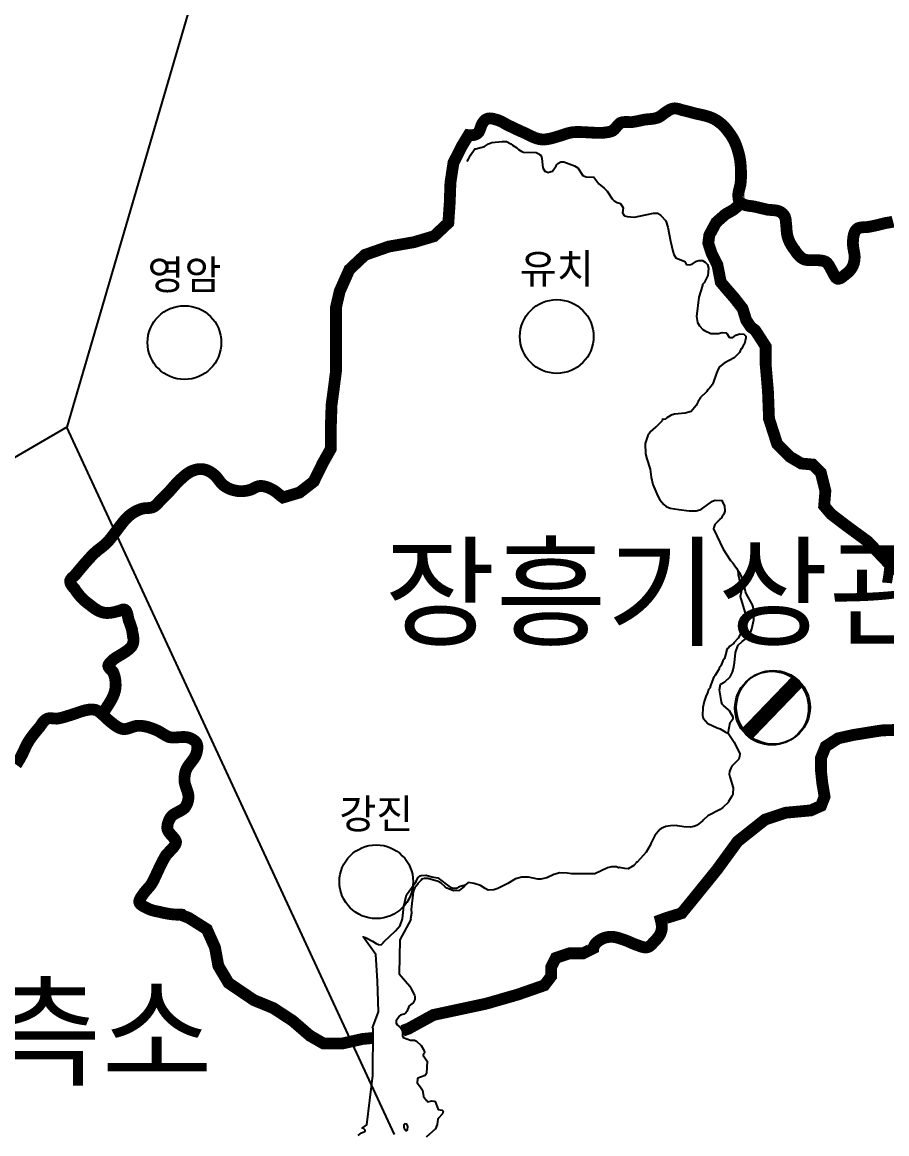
# Model space of a CAD drawing. Header units: millimetres. Extents: x -19392 to 580976, y -49129 to 736091.
# Drawn here: x 166902 to 196213, y 118143 to 155835 of the extents above; entities that cross this region are included whole.
import ezdxf
from ezdxf.enums import TextEntityAlignment as Align

# ---------------------------------------------------------------- set-up
doc = ezdxf.new("R2010")
doc.units = ezdxf.units.MM
for name, color, linetype in [('2121', 7, 'Continuous'), ('2122', 7, 'Continuous'), ('2411', 7, 'Continuous'), ('AWS', 4, 'Continuous'), ('AWS명', 2, 'Continuous'), ('EL', 2, 'Continuous'), ('MAIN-RIVER', 5, 'Continuous'), ('Point', 1, 'Continuous'), ('관측소명', 3, 'Continuous'), ('기상청', 1, 'Continuous'), ('티센', 6, 'Continuous')]:
    doc.layers.add(name, color=color, linetype=linetype)
doc.styles.get("Standard").update_dxf_attribs({"font": ''})
doc.styles.get('Standard').set_extended_font_data('Gulim')

# ---------------------------------------------------------------- blocks, each defined once
blk = doc.blocks.new('관측소(기상청)')
at = {"layer": '기상청', "const_width": 500}
blk.add_lwpolyline([(821, 874), (-914, -926)], dxfattribs=at)
at = {"layer": '기상청'}
blk.add_circle((-46, -26), 1250, dxfattribs=at)

msp = doc.modelspace()

# ---------------------------------------------------------------- linework, layer by layer
at = {"layer": '2121', "color": 7}
msp.add_lwpolyline([(178289, 118087), (178402, 118176), (178521, 118221), (178534, 118237), (178528, 118268), (178528, 118268), (178473, 118322), (178423, 118329), (178581, 118447), (178790, 120124), (178804, 121698), (178780, 121740), (178985, 122279), (178948, 123324), (178893, 124222), (178466, 124818), (178543, 124794), (178775, 124673), (178897, 124593), (178985, 124557), (179066, 124553), (179153, 124629), (179160, 124648), (179558, 125030), (179712, 125207), (179796, 125431), (179845, 125856), (179931, 126248), (180255, 126699), (180313, 126817), (180395, 126891), (180433, 126906), (180596, 126907), (180790, 126857), (180851, 126850), (180857, 126840), (180994, 126825), (180994, 126825), (181416, 126503), (181508, 126471), (181627, 126469), (181746, 126541), (181935, 126589), (181886, 126529), (181720, 126393), (181520, 126383), (181302, 126474), (181241, 126512), (181105, 126645), (180999, 126703), (180650, 126801), (180526, 126802), (180444, 126772), (180425, 126741), (180317, 126630), (180317, 126605), (180203, 126469), (180151, 126351), (180093, 125752), (180104, 125626), (180071, 125431), (180075, 125413), (179700, 124717), (179681, 123562), (180041, 123151), (180084, 123055), (180206, 122839), (180218, 122801), (180216, 122701), (180216, 122701), (180159, 122584), (180026, 122479), (179937, 122284), (179904, 122243), (179835, 122194), (179722, 122170), (179685, 122133), (179684, 122121), (179582, 121972), (179575, 121891), (179618, 121840), (179698, 121767), (179711, 121767), (179796, 121639), (179800, 121463), (179819, 121413), (180061, 121323), (180199, 121315), (180267, 121282), (180427, 121133), (180504, 121005), (180537, 120910), (180536, 120885), (180505, 120854), (180498, 120792), (180627, 120603), (180603, 120185), (180564, 120117), (180319, 120032), (180300, 120013), (180297, 119867), (180297, 119867), (180370, 119764), (180384, 119761), (180471, 119624), (180512, 119404), (180604, 119266), (180616, 119266), (180653, 119228), (180790, 119257), (180871, 119253), (180897, 119241), (181005, 118961), (181143, 118947), (181174, 118909), (181147, 118815), (181001, 118661), (180989, 118636), (180968, 118456), (180910, 118312), (180600, 118029)], dxfattribs=at)
at = {"layer": '2122', "color": 7}
msp.add_lwpolyline([(179842, 118357), (179849, 118331), (179903, 118256), (179941, 118259), (179959, 118281), (179973, 118387), (179943, 118468), (179875, 118476), (179843, 118451), (179836, 118407), (179842, 118357), (179842, 118357)], dxfattribs=at)
at = {"layer": '2411', "const_width": 400}
for points in [[(169642, 132409), (169669, 132453), (169697, 132497), (169725, 132541), (169754, 132584), (169782, 132628), (169810, 132672), (169838, 132716), (169865, 132760), (169891, 132804), (169917, 132848), (169940, 132893), (169963, 132937), (169984, 132982), (170003, 133028), (170020, 133074), (170034, 133120), (170047, 133167), (170056, 133215), (170063, 133263), (170064, 133277), (170068, 133326), (170069, 133375), (170067, 133426), (170064, 133476), (170059, 133526), (170056, 133545), (170047, 133595), (170036, 133644), (170023, 133693), (170007, 133740), (169988, 133786), (169975, 133810), (169938, 133852), (169898, 133892), (169860, 133931), (169860, 133931), (169832, 133969), (169820, 134008), (169820, 134010), (169832, 134052), (169860, 134093), (169897, 134134), (169931, 134166), (169966, 134201), (170003, 134233), (170043, 134262), (170084, 134290), (170127, 134317), (170171, 134343), (170214, 134368), (170258, 134394), (170301, 134420), (170344, 134448), (170353, 134455), (170398, 134484), (170442, 134514), (170485, 134546), (170525, 134578), (170562, 134612), (170596, 134648), (170623, 134686), (170642, 134722), (170658, 134766), (170668, 134813), (170673, 134862), (170673, 134913), (170669, 134965), (170663, 135017), (170653, 135070), (170643, 135122), (170642, 135122), (170635, 135171), (170635, 135171), (170625, 135220), (170613, 135268), (170600, 135317), (170585, 135364), (170569, 135412), (170551, 135459), (170533, 135507), (170515, 135553), (170509, 135567), (170497, 135627), (170485, 135688), (170472, 135748), (170456, 135803), (170436, 135851), (170412, 135888), (170381, 135913), (170353, 135922), (170310, 135917), (170261, 135902), (170210, 135882), (170198, 135878), (170149, 135864), (170099, 135851), (170049, 135838), (169999, 135827), (169948, 135818), (169898, 135810), (169848, 135805), (169799, 135803), (169750, 135804), (169701, 135809), (169686, 135811), (169639, 135821), (169592, 135834), (169546, 135851), (169500, 135871), (169500, 135871), (169456, 135894), (169411, 135920), (169368, 135947), (169325, 135977), (169284, 136008), (169243, 136040), (169203, 136073), (169197, 136078), (169156, 136107), (169116, 136137), (169077, 136169), (169038, 136201), (169001, 136235), (168964, 136269), (168928, 136305), (168893, 136341), (168859, 136379), (168827, 136417), (168795, 136456), (168765, 136496), (168735, 136537), (168707, 136579), (168686, 136612), (168647, 136655), (168610, 136700), (168577, 136745), (168551, 136790), (168534, 136834), (168528, 136877), (168530, 136901), (168548, 136940), (168578, 136978), (168615, 137015), (168656, 137052), (168686, 137078), (168718, 137117), (168718, 137117), (168750, 137155), (168782, 137194), (168814, 137232), (168846, 137271), (168878, 137309), (168908, 137345), (168941, 137383), (168973, 137422), (169006, 137460), (169038, 137497), (169071, 137535), (169105, 137572), (169138, 137610), (169172, 137647), (169206, 137683), (169240, 137720), (169275, 137756), (169308, 137790), (169345, 137825), (169381, 137859), (169418, 137892), (169456, 137925), (169460, 137928), (169500, 137958), (169540, 137988), (169579, 138019), (169619, 138051), (169657, 138082), (169695, 138115), (169732, 138148), (169753, 138168), (169788, 138203), (169822, 138239), (169855, 138277), (169887, 138315), (169919, 138354), (169919, 138354), (169950, 138393), (169980, 138433), (170010, 138473), (170040, 138513), (170070, 138554), (170099, 138594), (170129, 138635), (170160, 138675), (170190, 138714), (170198, 138724), (170228, 138764), (170259, 138804), (170290, 138845), (170321, 138884), (170353, 138923), (170386, 138961), (170420, 138998), (170455, 139033), (170491, 139067), (170528, 139099), (170531, 139102), (170570, 139134), (170611, 139164), (170652, 139193), (170695, 139219), (170739, 139245), (170784, 139268), (170830, 139289), (170877, 139308), (170924, 139325), (170972, 139339), (170998, 139346), (171048, 139353), (171100, 139357), (171151, 139360), (171202, 139364), (171202, 139364), (171251, 139370), (171299, 139380), (171332, 139391), (171374, 139414), (171413, 139442), (171451, 139475), (171487, 139511), (171522, 139548), (171556, 139587), (171590, 139626), (171598, 139635), (171635, 139670), (171670, 139705), (171706, 139740), (171741, 139775), (171777, 139811), (171812, 139846), (171847, 139882), (171881, 139918), (171888, 139924), (171921, 139961), (171955, 139999), (171988, 140036), (172021, 140074), (172055, 140112), (172088, 140149), (172122, 140186), (172156, 140223), (172191, 140259), (172226, 140294), (172263, 140328), (172300, 140360), (172310, 140369), (172348, 140404), (172386, 140438), (172425, 140471), (172425, 140471), (172465, 140502), (172506, 140532), (172548, 140559), (172592, 140585), (172636, 140607), (172681, 140626), (172710, 140636), (172758, 140653), (172807, 140666), (172857, 140676), (172907, 140682), (172957, 140683), (172999, 140680), (173048, 140675), (173096, 140665), (173144, 140650), (173191, 140631), (173237, 140609), (173282, 140583), (173326, 140555), (173368, 140524), (173408, 140492), (173422, 140480), (173457, 140446), (173490, 140409), (173522, 140370), (173553, 140330), (173584, 140289), (173615, 140249), (173647, 140211), (173681, 140174), (173711, 140147), (173750, 140116), (173792, 140087), (173835, 140061), (173880, 140037), (173880, 140037), (173926, 140015), (173973, 139997), (174020, 139981), (174066, 139969), (174115, 139956), (174164, 139946), (174214, 139938), (174264, 139934), (174315, 139932), (174366, 139933), (174417, 139937), (174468, 139943), (174519, 139951), (174569, 139962), (174618, 139975), (174666, 139991), (174667, 139991), (174713, 140012), (174758, 140036), (174803, 140059), (174848, 140080), (174894, 140097), (174911, 140102), (174959, 140109), (175008, 140110), (175057, 140106), (175106, 140097), (175155, 140084), (175205, 140068), (175254, 140049), (175302, 140028), (175350, 140005), (175378, 139991), (175422, 139966), (175464, 139938), (175506, 139907), (175506, 139907), (175547, 139875), (175587, 139842), (175627, 139809), (175667, 139776), (175707, 139745), (175742, 139720), (176303, 139887), (176787, 140263), (177085, 140872), (177366, 141373), (177366, 142156), (177390, 142860), (177468, 143439), (177539, 143995), (177539, 144777), (177539, 145505), (177539, 146162), (177665, 146711), (177993, 147446), (178524, 147947), (179330, 148228), (180184, 148377), (180865, 148580), (181349, 149034), (181396, 149714), (181420, 150395), (181522, 151070), (181802, 151625), (182033, 152005), (182055, 152002), (182104, 152001), (182154, 152002), (182206, 152010), (182255, 152024), (182302, 152044), (182343, 152071), (182348, 152076), (182378, 152110), (182401, 152152), (182420, 152198), (182438, 152248), (182455, 152298), (182474, 152347), (182474, 152347), (182497, 152394), (182502, 152401), (182531, 152445), (182563, 152486), (182598, 152521), (182638, 152548), (182657, 152557), (182702, 152570), (182751, 152574), (182803, 152571), (182855, 152563), (182908, 152550), (182960, 152534), (182992, 152526), (183039, 152511), (183085, 152493), (183130, 152472), (183175, 152450), (183220, 152426), (183265, 152401), (183309, 152376), (183353, 152352), (183367, 152345), (183412, 152323), (183457, 152302), (183502, 152280), (183548, 152258), (183593, 152237), (183638, 152215), (183683, 152194), (183728, 152173), (183774, 152152), (183819, 152131), (183865, 152111), (183911, 152091), (183957, 152071), (183957, 152071), (184002, 152048), (184048, 152025), (184094, 152002), (184140, 151979), (184187, 151958), (184233, 151938), (184280, 151919), (184327, 151902), (184374, 151887), (184422, 151875), (184470, 151866), (184518, 151861), (184558, 151859), (184607, 151860), (184656, 151864), (184705, 151871), (184755, 151879), (184804, 151890), (184854, 151902), (184903, 151915), (184953, 151929), (185002, 151944), (185051, 151959), (185096, 151972), (185144, 151987), (185192, 152003), (185240, 152019), (185287, 152035), (185335, 152050), (185383, 152064), (185431, 152078), (185479, 152089), (185528, 152099), (185552, 152102), (185602, 152108), (185651, 152111), (185651, 152111), (185701, 152113), (185751, 152113), (185801, 152113), (185851, 152111), (185901, 152109), (185952, 152107), (186002, 152104), (186053, 152101), (186103, 152099), (186142, 152097), (186193, 152094), (186243, 152091), (186293, 152088), (186344, 152086), (186394, 152084), (186444, 152082), (186494, 152082), (186544, 152084), (186594, 152087), (186643, 152092), (186692, 152099), (186724, 152103), (186774, 152111), (186824, 152122), (186871, 152136), (186916, 152155), (186938, 152170), (186976, 152202), (187011, 152239), (187044, 152279), (187077, 152319), (187110, 152358), (187145, 152393), (187183, 152422), (187222, 152435), (187268, 152445), (187268, 152445), (187317, 152450), (187368, 152452), (187419, 152452), (187472, 152450), (187524, 152449), (187576, 152450), (187618, 152456), (187667, 152464), (187717, 152473), (187766, 152482), (187815, 152492), (187864, 152503), (187913, 152513), (187962, 152524), (188011, 152534), (188045, 152538), (188096, 152542), (188147, 152547), (188198, 152552), (188249, 152557), (188299, 152564), (188348, 152573), (188396, 152585), (188442, 152600), (188488, 152618), (188523, 152639), (188564, 152667), (188604, 152697), (188644, 152727), (188685, 152758), (188726, 152786), (188765, 152812), (188809, 152840), (188853, 152866), (188899, 152887), (188945, 152903), (188945, 152903), (188993, 152913), (189027, 152914), (189075, 152910), (189125, 152901), (189174, 152888), (189224, 152872), (189273, 152856), (189321, 152846), (189370, 152834), (189418, 152822), (189467, 152810), (189515, 152798), (189564, 152785), (189612, 152771), (189660, 152758), (189708, 152744), (189727, 152740), (189776, 152729), (189826, 152718), (189876, 152708), (189926, 152697), (189976, 152685), (190025, 152673), (190074, 152661), (190122, 152647), (190170, 152632), (190217, 152616), (190263, 152598), (190309, 152579), (190353, 152557), (190395, 152534), (190426, 152516), (190468, 152490), (190509, 152461), (190549, 152431), (190588, 152400), (190588, 152400), (190626, 152366), (190663, 152332), (190699, 152296), (190733, 152258), (190767, 152220), (190799, 152181), (190829, 152140), (190858, 152099), (190887, 152062), (190916, 152022), (190944, 151980), (190971, 151938), (190996, 151894), (191020, 151850), (191043, 151805), (191065, 151759), (191085, 151713), (191104, 151666), (191122, 151619), (191139, 151571), (191154, 151523), (191168, 151475), (191181, 151426), (191186, 151410), (191199, 151362), (191211, 151313), (191222, 151264), (191231, 151215), (191239, 151166), (191246, 151116), (191252, 151066), (191257, 151016), (191261, 150966), (191264, 150916), (191266, 150865), (191268, 150832), (191268, 150832), (191271, 150782), (191272, 150732), (191273, 150682), (191273, 150632), (191272, 150582), (191269, 150532), (191266, 150482), (191262, 150432), (191258, 150382), (191252, 150332), (191249, 150320), (191238, 150270), (191225, 150220), (191212, 150171), (191200, 150121), (191189, 150072), (191182, 150023), (191180, 149974), (191182, 149926), (191182, 149921), (191185, 149868), (191194, 149816), (191211, 149769), (191238, 149729), (191239, 149729), (191277, 149698), (191322, 149673), (191356, 149657), (191402, 149639), (191449, 149626), (191498, 149616), (191549, 149608), (191599, 149602), (191650, 149596), (191701, 149589), (191740, 149580), (191740, 149580), (191788, 149569), (191837, 149557), (191886, 149546), (191934, 149534), (191983, 149522), (192032, 149511), (192080, 149499), (192129, 149488), (192178, 149477), (192202, 149475), (192255, 149471), (192308, 149467), (192361, 149463), (192412, 149458), (192463, 149451), (192512, 149440), (192558, 149425), (192601, 149405), (192641, 149379), (192656, 149368), (192694, 149334), (192727, 149295), (192753, 149253), (192759, 149240), (192775, 149194), (192785, 149145), (192791, 149094), (192795, 149042), (192799, 149012), (192804, 148962), (192808, 148912), (192812, 148861), (192815, 148811), (192819, 148761), (192825, 148711), (192831, 148662), (192831, 148662), (192840, 148613), (192851, 148566), (192853, 148558), (192868, 148510), (192885, 148463), (192905, 148417), (192926, 148371), (192949, 148326), (192974, 148282), (193001, 148239), (193029, 148197), (193059, 148156), (193090, 148117), (193093, 148111), (193122, 148067), (193152, 148024), (193184, 147982), (193217, 147942), (193252, 147905), (193289, 147871), (193328, 147841), (193369, 147815), (193412, 147794), (193439, 147785), (193485, 147775), (193534, 147769), (193584, 147767), (193636, 147766), (193687, 147767), (193739, 147767), (193791, 147766), (193796, 147766), (193849, 147765), (193902, 147763), (193954, 147759), (194005, 147754), (194005, 147754), (194054, 147744), (194100, 147730), (194142, 147710), (194173, 147686), (194206, 147652), (194237, 147614), (194264, 147571), (194290, 147526), (194315, 147480), (194340, 147433), (194366, 147387), (194372, 147376), (194399, 147323), (194425, 147272), (194453, 147223), (194482, 147182), (194514, 147152), (194549, 147135), (194580, 147135), (194622, 147147), (194667, 147170), (194713, 147201), (194758, 147237), (194801, 147275), (194840, 147303), (194880, 147335), (194918, 147370), (194953, 147406), (194986, 147444), (195015, 147485), (195040, 147528), (195061, 147569), (195080, 147615), (195096, 147663), (195107, 147712), (195116, 147763), (195116, 147763), (195121, 147813), (195124, 147864), (195124, 147888), (195121, 147938), (195114, 147987), (195106, 148037), (195096, 148087), (195087, 148137), (195078, 148186), (195071, 148236), (195068, 148285), (195066, 148325), (195066, 148381), (195068, 148439), (195073, 148496), (195080, 148552), (195091, 148606), (195104, 148657), (195122, 148705), (195143, 148749), (195169, 148787), (195200, 148820), (195236, 148846), (195245, 148850), (195287, 148865), (195334, 148875), (195384, 148881), (195437, 148884), (195491, 148886), (195545, 148888), (195591, 148896), (195640, 148904), (195689, 148913), (195738, 148923), (195787, 148933), (195836, 148944), (195836, 148944), (195885, 148954), (195934, 148966), (195982, 148978), (196031, 148990), (196079, 149002), (196128, 149015), (196176, 149028), (196223, 149035), (196276, 149043), (196329, 149051), (196380, 149062), (196429, 149075)], [(191277, 149698), (191015, 149476), (190741, 149320), (190430, 149046), (190197, 148616), (190161, 148347), (190275, 147995), (190472, 147607), (190585, 147022), (190782, 146789), (191051, 146478), (191326, 146126), (191445, 145738), (191600, 145505), (191756, 145386), (192108, 144842), (192108, 144221), (192185, 143326), (192221, 142388), (192496, 141535), (192920, 141105), (193314, 140872), (193702, 140836), (193977, 140561), (194132, 139940), (194090, 139433), (194323, 139158), (194830, 138770), (195571, 138227), (196347, 137409), (197129, 136866)], [(178801, 121393), (178440, 121357), (177738, 121201), (177122, 121201), (176654, 121470), (176073, 121973), (175414, 122405), (174756, 122675), (173898, 123256), (173551, 123837), (173438, 124460), (173161, 125077), (172545, 125466), (172331, 125549), (172319, 125571), (172317, 125573), (172278, 125580), (172223, 125577), (172184, 125573), (172134, 125574), (172084, 125577), (172034, 125581), (171984, 125586), (171934, 125592), (171885, 125599), (171835, 125607), (171786, 125616), (171737, 125626), (171688, 125636), (171639, 125648), (171590, 125660), (171584, 125662), (171534, 125671), (171484, 125681), (171434, 125691), (171384, 125703), (171335, 125716), (171287, 125731), (171240, 125747), (171194, 125766), (171149, 125787), (171106, 125811), (171094, 125817), (171094, 125817), (171042, 125842), (170992, 125869), (170946, 125900), (170908, 125932), (170882, 125968), (170872, 125995), (170872, 126037), (170885, 126082), (170908, 126128), (170937, 126176), (170971, 126223), (170983, 126240), (171011, 126281), (171040, 126321), (171072, 126360), (171104, 126398), (171138, 126436), (171171, 126473), (171204, 126511), (171237, 126549), (171267, 126589), (171272, 126596), (171298, 126638), (171323, 126681), (171347, 126725), (171369, 126770), (171391, 126815), (171412, 126860), (171433, 126906), (171454, 126951), (171475, 126997), (171495, 127040), (171516, 127085), (171538, 127131), (171560, 127176), (171582, 127221), (171582, 127221), (171604, 127266), (171626, 127311), (171648, 127356), (171671, 127400), (171695, 127444), (171719, 127488), (171744, 127531), (171770, 127574), (171784, 127596), (171821, 127637), (171859, 127678), (171899, 127719), (171938, 127759), (171976, 127799), (172012, 127838), (172044, 127878), (172072, 127917), (172094, 127956), (172109, 127996), (172117, 128036), (172117, 128041), (172104, 128080), (172082, 128120), (172053, 128160), (172020, 128200), (171984, 128240), (171947, 128281), (171912, 128323), (171879, 128365), (171852, 128408), (171831, 128452), (171827, 128463), (171822, 128511), (171823, 128561), (171828, 128611), (171839, 128661), (171839, 128661), (171854, 128711), (171873, 128760), (171896, 128808), (171922, 128853), (171952, 128896), (171961, 128908), (171995, 128940), (172034, 128970), (172077, 128997), (172122, 129022), (172168, 129046), (172215, 129070), (172262, 129094), (172306, 129119), (172349, 129147), (172387, 129177), (172421, 129211), (172428, 129219), (172454, 129261), (172478, 129305), (172498, 129352), (172514, 129400), (172526, 129450), (172534, 129500), (172539, 129551), (172539, 129552), (172537, 129600), (172531, 129648), (172521, 129696), (172507, 129744), (172491, 129793), (172474, 129841), (172457, 129890), (172440, 129939), (172426, 129988), (172414, 130037), (172414, 130037), (172405, 130086), (172403, 130136), (172404, 130186), (172406, 130237), (172411, 130287), (172419, 130337), (172429, 130386), (172441, 130435), (172450, 130464), (172470, 130509), (172493, 130553), (172520, 130596), (172549, 130638), (172579, 130679), (172611, 130720), (172643, 130761), (172674, 130802), (172704, 130843), (172732, 130885), (172758, 130927), (172780, 130971), (172798, 131016), (172806, 131042), (172820, 131094), (172832, 131148), (172839, 131201), (172842, 131253), (172838, 131303), (172827, 131350), (172808, 131393), (172806, 131398), (172778, 131436), (172743, 131471), (172702, 131502), (172657, 131529), (172609, 131552), (172609, 131552), (172605, 131553), (172561, 131571), (172515, 131584), (172468, 131592), (172419, 131596), (172368, 131597), (172317, 131596), (172265, 131593), (172213, 131590), (172161, 131586), (172109, 131583), (172057, 131581), (172005, 131581), (171955, 131584), (171906, 131591), (171872, 131598), (171827, 131618), (171783, 131641), (171740, 131666), (171697, 131691), (171654, 131718), (171611, 131744), (171567, 131770), (171523, 131794), (171516, 131798), (171470, 131820), (171424, 131841), (171376, 131861), (171329, 131880), (171281, 131898), (171232, 131914), (171183, 131929), (171134, 131942), (171085, 131953), (171035, 131963), (170985, 131970), (170985, 131970), (170936, 131975), (170886, 131978), (170837, 131978), (170787, 131976), (170782, 131976), (170733, 131965), (170684, 131950), (170634, 131934), (170585, 131917), (170536, 131901), (170488, 131887), (170440, 131875), (170392, 131867), (170345, 131864), (170338, 131865), (170292, 131873), (170246, 131886), (170201, 131903), (170157, 131925), (170113, 131950), (170070, 131978), (170027, 132008), (169985, 132040), (169943, 132073), (169902, 132106), (169871, 132131), (169831, 132165), (169792, 132200), (169754, 132235), (169716, 132272), (169678, 132308), (169641, 132343), (169603, 132378), (169565, 132410), (169526, 132440), (169486, 132467), (169486, 132467), (169446, 132490), (169405, 132509), (169404, 132509), (169360, 132520), (169314, 132527), (169268, 132530), (169221, 132529), (169173, 132526), (169124, 132519), (169074, 132510), (169024, 132498), (168974, 132485), (168924, 132470), (168873, 132453), (168822, 132436), (168771, 132419), (168720, 132401), (168669, 132383), (168619, 132366), (168581, 132354), (168533, 132339), (168485, 132324), (168437, 132309), (168389, 132294), (168341, 132279), (168292, 132265), (168244, 132253), (168196, 132241), (168147, 132231), (168098, 132224), (168070, 132220), (168018, 132223), (167965, 132227), (167914, 132232), (167863, 132234), (167814, 132232), (167814, 132232), (167769, 132223), (167759, 132220), (167718, 132200), (167679, 132172), (167644, 132138), (167610, 132100), (167578, 132059), (167548, 132015), (167518, 131970), (167492, 131931), (167459, 131894), (167426, 131856), (167393, 131818), (167361, 131779), (167330, 131740), (167299, 131701), (167268, 131661), (167238, 131621), (167208, 131581), (167179, 131540), (167151, 131499), (167124, 131457), (167114, 131442), (167089, 131399), (167066, 131355), (167043, 131310), (167021, 131265), (166999, 131220), (166978, 131175), (166957, 131129), (166936, 131083), (166914, 131038), (166892, 130993), (166869, 130949), (166845, 130905), (166821, 130861), (166821, 130861), (166795, 130819), (166780, 130797), (166754, 130748), (166726, 130701), (166696, 130660)], [(197130, 131857), (196039, 131821), (195076, 131666), (194565, 131552), (194140, 131276), (193985, 130893), (193985, 130426), (194027, 130036), (194105, 129575), (193985, 129264), (193637, 129108), (192787, 129030), (192086, 128796), (191158, 128059), (190456, 127096), (189606, 126047), (189259, 125622), (188756, 125466), (188551, 125391), (188564, 125340), (188574, 125288), (188582, 125237), (188586, 125187), (188586, 125136), (188583, 125087), (188583, 125087), (188575, 125039), (188562, 124993), (188560, 124984), (188542, 124939), (188520, 124895), (188494, 124852), (188464, 124811), (188432, 124771), (188398, 124732), (188361, 124695), (188324, 124659), (188293, 124621), (188258, 124581), (188221, 124544), (188182, 124511), (188141, 124486), (188098, 124469), (188084, 124466), (188038, 124461), (187990, 124465), (187940, 124476), (187889, 124491), (187838, 124509), (187788, 124528), (187787, 124529), (187740, 124544), (187693, 124561), (187646, 124579), (187600, 124598), (187554, 124618), (187508, 124639), (187462, 124659), (187416, 124679), (187370, 124697), (187323, 124715), (187276, 124731), (187276, 124731), (187257, 124737), (187207, 124754), (187157, 124770), (187107, 124785), (187057, 124798), (187007, 124809), (186957, 124817), (186907, 124822), (186858, 124823), (186810, 124821), (186763, 124814), (186745, 124811), (186693, 124801), (186642, 124786), (186591, 124767), (186542, 124745), (186495, 124719), (186451, 124690), (186409, 124658), (186372, 124623), (186338, 124586), (186310, 124546), (186287, 124505), (186279, 124486), (186266, 124444), (186265, 124433), (185922, 124262), (185454, 124262), (184994, 124106), (184838, 123801), (184838, 123489), (184604, 123178), (183711, 122866), (182627, 122554), (180842, 122172), (179991, 121704), (179796, 121637)]]:
    msp.add_lwpolyline(points, dxfattribs=at)
at = {"layer": 'AWS'}
for centre in [(185025, 145178), (172402, 144973), (178905, 126689)]:
    msp.add_circle(centre, 1250, dxfattribs=at)
at = {"layer": 'MAIN-RIVER'}
for points in [[(181991, 151116), (182029, 151197), (182103, 151328), (182250, 151539), (182250, 151539), (182282, 151538), (182570, 151619), (182715, 151717), (182822, 151753), (183178, 151792), (183322, 151790), (183466, 151714), (183521, 151666), (183669, 151574), (183727, 151514), (183842, 151449), (183899, 151427), (184323, 151415), (184417, 151373), (184435, 151349), (184435, 151349), (184497, 151313), (184522, 151209), (184554, 150899), (184615, 150784), (184740, 150740), (184751, 150752), (184877, 150786), (185007, 150966), (185030, 151012), (185062, 151043), (185162, 151104), (185269, 151097), (185623, 150968), (185741, 150903), (185912, 150638), (186018, 150594), (186280, 150578), (186446, 150353), (186630, 150205), (186731, 150103), (186903, 149852), (186976, 149781), (187075, 149726), (187191, 149684), (187271, 149545), (187252, 149372), (187307, 149283), (187326, 149270), (187413, 149244), (187656, 149229), (187814, 149254), (187814, 149254), (188308, 149364), (188445, 149357), (188557, 149286), (188723, 149101), (188796, 148890), (188877, 148407), (188895, 148363), (188962, 148077), (188996, 147962), (189063, 147842), (189368, 147723), (189409, 147635), (189435, 147615), (189523, 147612), (189611, 147635), (189762, 147734), (189837, 147758), (189968, 147750), (190061, 147704), (190135, 147617), (190171, 147497), (190143, 147248), (190021, 146999), (189970, 146937), (189970, 146912), (189846, 146507), (189757, 145851), (189797, 145652), (189866, 145540), (189981, 145416), (190031, 145381), (190031, 145381), (190248, 145284), (190442, 145275), (190511, 145283), (190636, 145316), (190761, 145303), (190796, 145276), (190872, 145157), (190899, 145148), (190990, 145149), (191097, 145224), (191229, 145271), (191367, 145263), (191435, 145194), (191440, 145131), (191394, 144932), (191340, 144865), (191286, 144765), (191267, 144747), (191215, 144634), (191177, 144585), (191044, 144455), (190698, 144278), (190547, 144150), (190497, 144065), (190438, 143935), (190327, 143603), (190295, 143535), (190263, 143497), (190212, 143435), (190156, 143386), (190156, 143373), (190156, 143373), (190137, 143368), (190117, 143318), (189889, 143095), (189889, 143077), (189824, 142973), (189755, 142835), (189577, 142634), (189382, 142584), (189012, 142542), (188904, 142515), (188753, 142418), (188707, 142373), (188637, 142366), (188608, 142374), (188594, 142320), (188387, 142105), (188373, 142103), (188187, 141943), (188187, 141930), (188110, 141819), (188026, 141545), (188036, 141203), (188076, 141026), (188196, 140681), (188224, 140406), (188283, 140155), (188447, 139762), (188520, 139639), (188650, 139483), (188736, 139411), (188867, 139357), (188867, 139357), (189165, 139314), (189517, 139270), (189752, 139267), (189878, 139297), (189947, 139333), (190306, 139597), (190395, 139628), (190628, 139621), (190637, 139583), (190717, 139436), (190721, 139261), (190688, 139155), (190618, 139050), (190618, 139037), (190547, 138976), (190541, 138958), (190489, 138909), (190477, 138909), (190477, 138897), (190384, 138809), (190345, 138704), (190344, 138653), (190672, 137965), (190920, 137583), (190982, 137515), (191114, 137328), (191159, 137238), (191159, 137238)], [(190230, 133310), (190224, 133262), (190174, 133213), (190138, 133098), (190076, 132972), (190026, 132802), (189982, 132600), (189969, 132329), (189993, 132234), (190147, 132052), (190459, 131911), (190569, 131871), (190736, 131778), (190749, 131760), (190840, 131724), (190840, 131725), (190908, 132087), (191005, 132221), (191005, 132273), (190883, 132480), (190846, 132524), (190674, 132662), (190636, 132711), (190613, 132789), (190539, 133195), (190580, 133389), (190721, 133466), (190899, 133642), (190982, 133796), (191013, 133917), (191050, 134118), (191050, 134118), (191089, 134464), (191162, 134688), (191175, 134713), (191306, 134836), (191399, 134904), (191510, 135008), (191599, 135168), (191638, 135269), (191704, 135568), (191714, 135868), (191661, 136075), (191447, 136459), (191423, 136528), (191394, 136701), (191381, 136716), (191389, 136815), (191383, 136829), (191256, 137117), (191159, 137238), (191171, 137105), (191261, 136709), (191273, 136505), (191246, 136361), (191402, 135834), (191413, 135765), (191444, 135690), (191455, 135627), (191453, 135452), (191400, 135291), (191331, 135242), (191178, 134950), (191178, 134950), (191032, 134796), (191031, 134771), (191019, 134771), (190887, 134679), (190843, 134618), (190814, 134598), (190781, 134542), (190781, 134511), (190706, 134256), (190653, 134176), (190585, 134008), (190546, 133971), (190520, 133884), (190385, 133673), (190348, 133635), (190230, 133310), (190230, 133310)], [(190840, 131724), (191035, 131425), (191227, 131026), (191225, 130932), (191194, 130851), (190959, 130604), (190921, 130542), (190882, 130426), (190874, 130337), (190892, 130249), (191006, 129879), (190989, 129657), (190959, 129587), (190844, 129406), (190844, 129393), (190660, 129212), (190565, 129144), (190150, 128928), (189990, 128776), (189971, 128744), (189959, 128744), (189844, 128648), (189765, 128601), (189674, 128567), (189558, 128542), (189337, 128554), (189114, 128581), (189068, 128601), (188883, 128589), (188727, 128558), (188563, 128498), (188563, 128498), (188520, 128460), (188354, 128263), (188331, 128210), (188300, 128170), (188239, 128034), (188221, 128015), (188214, 127966), (188056, 127688), (187755, 127353), (187731, 127353), (187731, 127341), (187634, 127244), (187447, 127132), (187328, 127134), (187155, 127173), (187122, 127165), (187054, 127199), (186880, 127193), (186747, 127157), (186319, 126954), (185538, 126962), (185381, 126982), (185133, 126993), (184920, 126933), (184693, 126817), (184480, 126777), (184386, 126778), (184069, 126844), (183844, 126847), (183625, 126788), (183361, 126634), (183361, 126634), (183027, 126462), (182887, 126411), (182701, 126409), (182600, 126457), (182437, 126558), (182223, 126629), (182018, 126661), (181935, 126589), (181935, 126589)]]:
    msp.add_lwpolyline(points, dxfattribs=at)
at = {"layer": '기상청'}
msp.add_circle((192361, 132603), 1250, dxfattribs=at)
at = {"layer": '티센'}
for points in [[(173252, 158638), (168419, 142104)], [(168419, 142104), (143272, 127469)], [(179526, 118121), (168419, 142104)]]:
    msp.add_lwpolyline(points, dxfattribs=at)

# ---------------------------------------------------------------- block references
at = {"layer": 'Point'}
msp.add_blockref('관측소(기상청)', (192361, 132603), dxfattribs=at)

# ---------------------------------------------------------------- texts
at = {"layer": 'AWS명'}
for s, p in [('영암', (172402, 146473)), ('유치', (185025, 146678)), ('강진', (178905, 128189))]:
    msp.add_text(s, height=1000, dxfattribs=at).set_placement(p, align=Align.BOTTOM_CENTER)
at = {"layer": 'EL'}
msp.add_text('0.000', height=2.5, dxfattribs=at).set_placement((192361, 132602), align=Align.TOP_CENTER)
at = {"layer": '관측소명'}
for s, p in [('장흥기상관측소', (192361, 134103)), ('해남기상관측소', (160179, 119199))]:
    msp.add_text(s, height=3000, dxfattribs=at).set_placement(p, align=Align.BOTTOM_CENTER)

doc.saveas('drawing.dxf')
